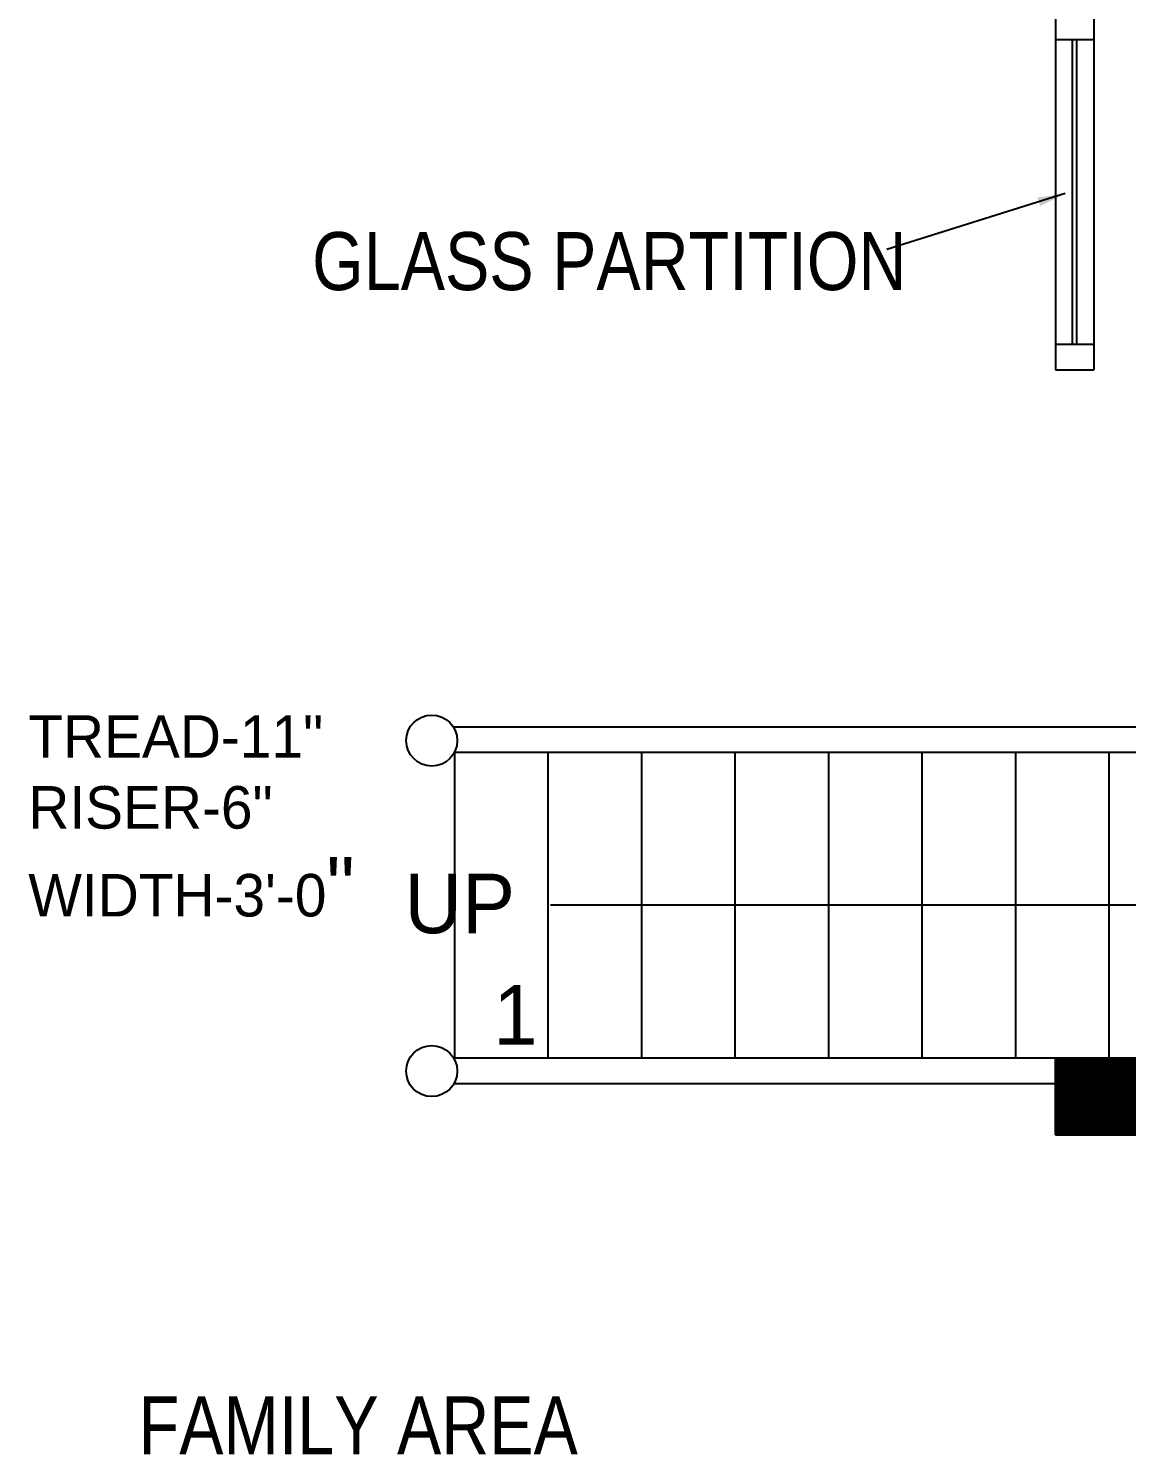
# Model space of a CAD drawing. Extents: x -454308 to 890911, y -14103 to 1343694.
# Drawn here: x 197682 to 197811.2, y 661855 to 662022.8 of the extents above; entities that cross this region are included whole.
import ezdxf

# ---------------------------------------------------------------- set-up
doc = ezdxf.new("R2010")
doc.units = 0
doc.header["$MEASUREMENT"] = 0
for name, color, linetype, lineweight in [('A-Wall', 7, 'Continuous', 30), ('sill', 32, 'Continuous', 25), ('Text', 55, 'Continuous', 25), ('WINDOW', 147, 'Continuous', 25)]:
    doc.layers.add(name, color=color, linetype=linetype, lineweight=lineweight)
doc.layers.add('cup', color=126, linetype='Continuous')
doc.layers.add('walls', color=7, linetype='Continuous')
doc.styles.add('AA_03.50', font='ARIALN.TTF', dxfattribs={"height": 8})
doc.styles.get("Standard").update_dxf_attribs({"font": 'stylu.ttf', "height": 7})
doc.dimstyles.new('AA_03.50', dxfattribs={"dimtxt": 9, "dimasz": 3.25, "dimexe": 1.75, "dimexo": 3.375, "dimgap": 0.09, "dimtad": 0, "dimdec": 0, "dimzin": 3, "dimdsep": 46, "dimlunit": 4, "dimtxsty": 'AA_03.50', "dimblk": 'DOTSMALL', "dimcen": 0.09, "dimclre": 7, "dimadec": 0, "dimazin": 0, "dimtfac": 1, "dimtdec": 0, "dimtofl": 0, "dimtmove": 0, "dimatfit": 3, "dimfxl": 1, "dimtolj": 1, "dimtzin": 0, "dimlwd": -1, "dimarcsym": 0})

# ---------------------------------------------------------------- blocks, each defined once
blk = doc.blocks.new('_DotSmall')
at = {"color": 0, "linetype": 'ByBlock', "const_width": 0.5}
blk.add_lwpolyline([(-0.0625, 0, 1), (0.0625, 0, 1)], format="xyb", close=True, dxfattribs=at)
blk = doc.blocks.new('EGVSVS')
at = {"layer": 'A-Wall'}
h = blk.add_hatch(dxfattribs=at)
h.set_pattern_fill('ANSI31', color=256, style=0)
h.set_pattern_definition([(45, (0, 0), (-0.088388347648, 0.088388347648), [])])
h.paths.add_polyline_path([(188258.49, 672097.51), (188258.49, 672106.51), (188240.49, 672106.51), (188240.49, 672097.51)])
blk.add_lwpolyline([(188240.49, 672106.51), (188258.49, 672106.51), (188258.49, 672097.51), (188240.49, 672097.51)], close=True, dxfattribs=at)

msp = doc.modelspace()

# ---------------------------------------------------------------- linework, layer by layer
at = {"layer": 'cup'}
for p, q in [((197732, 661940.622), (197908.142, 661940.622)), ((197732.142, 661937.622), (197914.183, 661937.622)), ((197732.142, 661937.622), (197732.142, 661901.622)), ((197743.142, 661937.622), (197743.142, 661901.622)), ((197754.142, 661937.622), (197754.142, 661901.622)), ((197765.142, 661937.622), (197765.142, 661901.622)), ((197776.142, 661937.622), (197776.142, 661901.622)), ((197787.142, 661937.622), (197787.142, 661901.622)), ((197798.142, 661937.622), (197798.142, 661901.622)), ((197809.142, 661937.622), (197809.142, 661901.622)), ((197822.492, 661901.622), (197732.065, 661901.622)), ((197822.492, 661898.622), (197732.065, 661898.622))]:
    msp.add_line(p, q, dxfattribs=at)
for centre in [(197729.477, 661939), (197729.467, 661900.122)]:
    msp.add_circle(centre, 3, dxfattribs=at)
at = {"layer": 'sill'}
for p, q in [((197802.862, 662024.508), (197802.862, 661982.622)), ((197807.362, 662024.589), (197807.362, 661982.622)), ((197807.362, 662021.437), (197802.862, 662021.437)), ((197802.862, 661985.622), (197807.362, 661985.622)), ((197802.862, 661982.622), (197807.362, 661982.622))]:
    msp.add_line(p, q, dxfattribs=at)
at = {"layer": 'WINDOW'}
for p, q in [((197804.862, 661985.622), (197804.862, 662021.437)), ((197805.362, 661985.622), (197805.362, 662021.437))]:
    msp.add_line(p, q, dxfattribs=at)

# ---------------------------------------------------------------- block references
at = {"layer": 'A-Wall'}
msp.add_blockref('EGVSVS', (9562.369, -10204.883), dxfattribs=at)

# ---------------------------------------------------------------- texts
at = {"layer": 'Text'}
for s, insert, char_height, width, attachment_point in [('{\\fArial Narrow|b0|i0|c0|p15;GLASS PARTITION }', (197715.4, 661995.351), 6.82192, 90.41096, 4), ('{\\H0.7143x;TREAD-11"\\PRISER-6"\\PWIDTH-3\'-0}"', (197682.01, 661941.978), 7, 4.53851, 1), ('UP ', (197726.27, 661923.337), 7, 13.80959, 1), ('1 ', (197736.718, 661910.231), 7, 13.80959, 1), ('{\\fArial Narrow|b0|i0|c0|p15;FAMILY AREA}', (197694.992, 661858.434), 6.82192, 90.41096, 4)]:
    msp.add_mtext(s, dxfattribs=dict(at, insert=insert, char_height=char_height, width=width, attachment_point=attachment_point))

# ---------------------------------------------------------------- leaders
msp.add_leader([(197854.839, 661919.622), (197743.424, 661919.622)], dimstyle='AA_03.50', override={"dimtxt": 8, "dimgap": 0.09, "dimtad": 0, "dimfxl": 0.1}, dxfattribs=at)
at = {"layer": 'walls', "lineweight": 30}
msp.add_leader([(197803.982, 662003.342), (197783.022, 661996.762)], dimstyle='AA_03.50', override={"dimtxt": 8, "dimgap": 0.09, "dimtad": 0, "dimdec": 1, "dimtdec": 1, "dimfxl": 0.1}, dxfattribs=at)

doc.saveas('drawing.dxf')
